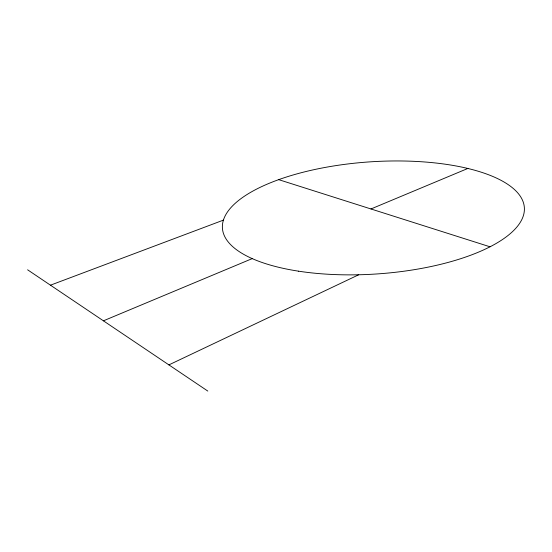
<?xml version="1.0" encoding="UTF-8"?>
<svg xmlns="http://www.w3.org/2000/svg" width="552" height="552" viewBox="0 0 552 552"><rect width="100%" height="100%" fill="white"/><g stroke="black" fill="none" stroke-linecap="round" stroke-linejoin="round"><path stroke-width="0.83" d="M168.905 364.886L358.738 274.751M103.424 320.822L252.216 258.612M370.965 208.966L467.923 168.429M50.46 285.184L223.436 220.117M278.691 179.648L489.955 246.778M27.6 269.797L207.807 391.071M298.646 271.191A151.317 56.152 -3.9 0 0 524.4 208.649A151.317 56.152 -3.9 0 0 297.135 173.825A151.317 56.152 -3.9 0 0 298.646 271.191"/></g></svg>
